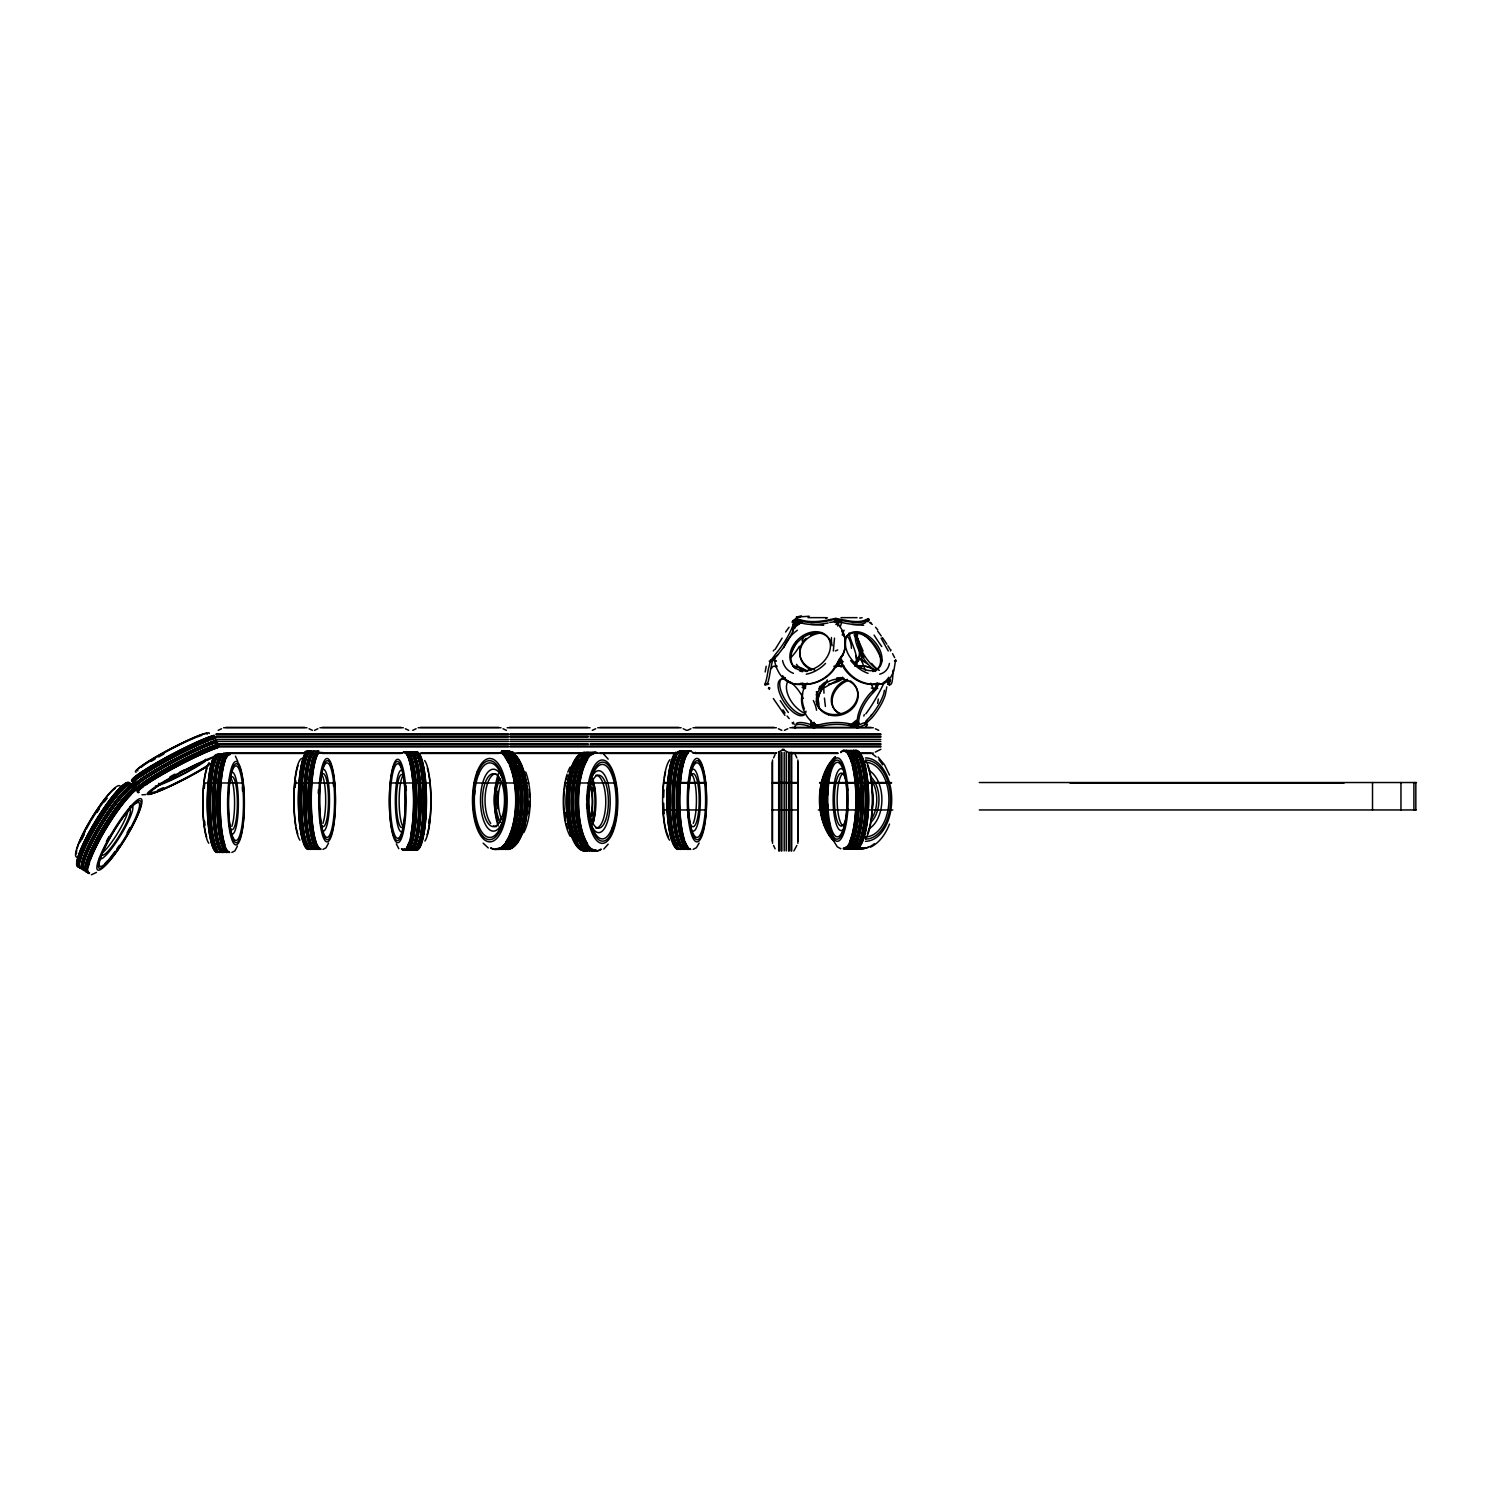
<?xml version="1.0" encoding="UTF-8"?>
<svg xmlns="http://www.w3.org/2000/svg" width="1491" height="1491" viewBox="0 0 1491 1491"><rect width="100%" height="100%" fill="white"/><g stroke="black" fill="none" stroke-linecap="round" stroke-linejoin="round"><path stroke-width="1.5" d="M869.048 619.417L867.147 621.02L867.147 619.809L867.911 621.822A38.058 8.629 27.2 0 0 868.936 619.827L866.625 620.517A38.058 13.456 22.2 0 1 847.223 621.467L834.475 619.361L827.561 620.964A38.058 16.96 -14.7 0 1 801.468 621.151L796.418 619.417L792.597 621.337A38.058 2.982 -29.7 0 0 794.144 622.232M865.805 622.511A38.002 13.438 22.2 0 1 837.495 621.262L836.153 618.541M587.696 753.085L580.372 753.253M873.074 691.6L873.279 688.544L870.837 683.213M837.42 621.188L837.644 619.716M857.865 642.938A38.039 27.323 35.5 0 1 858.555 658.575L855.07 666.365C859.878 655.089 850.653 643.963 849.125 632.93M877.659 703.398L878.329 699.018M770.307 661.277L768.126 670.279A38.058 3.336 -85.2 0 1 764.734 684.089L767.008 684.276A38.039 3.336 -85.2 0 0 770.418 670.465L772.468 660.476L777.668 654.959A38.039 12.319 -53.2 0 0 792.951 630.973L793.995 624.226M765.181 671.975L766.188 666.253M795.449 728.204L795.15 725.856A35.896 8.145 27.2 0 1 807.376 725.688L814.571 728.13M884.424 690.314L883.734 693.781A35.896 15.152 -51.3 0 1 870.502 716.425L865.954 721.066L866.439 723.75M862.152 661.594L861.239 655.089M805.01 688.6L805.662 686.419M833.339 650.989L834.513 638.111M855.219 726.415L858.536 722.576L859.151 717.656A35.896 19.458 -47.6 0 1 871.061 695.011L876.205 689.438L878.982 683.083M838.333 661.072L837.998 661.594M774.444 660.83L776.326 661.016L774.444 660.923L775.395 657.27M863.829 716.053L864.277 714.618M844.689 638.894A38.039 31.218 7.4 0 1 842.937 654.959L833.264 670.465A38.039 36.958 -69.7 0 1 808.047 684.276L799.232 684.462A38.039 25.738 -83.6 0 1 787.938 680.977M833.804 621.505L837.271 622.642L841.912 629.668A38.058 31.218 7.4 0 1 843.105 653.654L832.761 670.279A38.058 36.958 -69.7 0 1 807.544 684.089L797.536 684.276A38.058 25.738 -83.6 0 1 775.954 666.179L774.407 660.532M836.675 624.561L837.308 622.679M887.667 682.841L888.245 681.033M877.342 682.785L875.105 688.6L869.719 693.781A35.896 19.458 -47.6 0 0 857.81 716.425L856.84 722.445A35.859 1.845 -29.9 0 0 854.138 724.533M889.531 824.076C885.803 833.506 879.951 842.49 870.614 847.112M792.951 630.973L794.535 626.052L802.344 621.896M840.234 626.816L841.744 622.287M769.188 661.072L771.033 661.594M783.893 749.283L778.414 752.079M880.827 749.283L875.347 752.079M770.008 661.65L775.935 653.654A38.058 12.319 -53.2 0 0 791.218 629.668L793.324 624.431L798.766 621.132M823.983 693.166L823.759 688.041L842.657 677.231M799.232 684.462L800.63 683.381M892.979 670.223A38.058 4.454 85.2 0 1 890.537 684.276L888.114 684.276L890.518 680.157M304.854 751.688L307.407 750.924M773.531 757.913L775.115 754.539M796.865 845.434L793.883 850.932M828.083 622.958A38.039 16.941 -14.7 0 1 801.99 623.145L796.082 621.225L796.902 619.343M813.303 723.75L814.03 722.24L813.322 723.415M837.644 626.052L838.445 624.431M237.423 846.105L234.907 850.876L231.851 852.461M328.523 843.067L326.026 847.82L322.951 849.404M785.589 632.016L789.074 627.245M695.402 752.303L694.247 753.085L691.079 751.445M890.462 650.971L891.059 649.927M855.536 666.179L859.487 657.27A38.058 27.323 35.5 0 0 860.344 651.697M775.171 649.349L782.104 638.111M835.855 624.505L839.526 621.318M699.149 843.067L696.39 847.708L693.185 849.33M792.69 723.75L793.585 722.24L792.448 723.415M814.347 728.409L814.272 725.8L808.346 723.806A35.896 8.145 27.2 0 0 796.138 723.974M814.272 725.539L815.167 724.048L813.173 725.446M861.183 659.581L865.451 670.465M825.548 683.213L820.684 691.6A35.896 29 16 0 0 818.056 698.72M210.827 758.584L217.611 755.154M807.153 683.083L804.115 687.481L801.99 695.011A35.896 27.192 29.7 0 0 807.861 717.656L813.639 724.235L817.944 725.353M870.576 716.053L871.657 714.618M773.27 650.971L774.09 649.927M864.985 723.191L867.371 720.339M839.172 659.32L842.937 654.959M794.442 628.457L795.374 627.394M603.799 849.069L608.179 844.167M513.482 752.303L505.971 751.24M867.147 619.902L868.601 618.579M867.147 621.02L868.843 619.473M777.668 654.959L770.828 660.774L772.468 660.476L770.772 659.581M840.943 667.036L842.005 666.123L835.948 666.272M857.213 728.093L859.151 727.161A35.896 2.814 -29.7 0 1 865.954 726.471M851.063 724.607L856.337 720.339M683.213 751.967L684.22 751.147L680.194 752.21M96.468 872.384L91.436 874.77M795.374 626.816L801.357 622.287M403.986 752.601L405.943 751.762A49.259 9.897 -90 0 1 416.045 806.407A49.259 9.897 -90 0 1 403.837 848.845M860.121 666.402L859.319 666.962L860.885 668.08M776.01 752.862L776.513 752.638M854.865 724.048L857.064 722.52M865.171 724.235L872.049 717.656A35.896 15.171 -51.3 0 0 885.281 695.011L886.791 686.811M399.197 753.365L404.471 752.247M794.069 753.44L791.721 753.309M219.345 754.036L219.512 754.204A41.375 3.933 -27.7 0 0 216.158 754.595M876.466 683.381L873.819 684.462A38.039 34.442 78.8 0 1 842.825 666.365L839.955 660.755M855.312 661.818L858.891 660.532L858.555 658.575M858.089 725.278L855.499 725.856L851.249 724.179A35.896 17.724 -5.2 0 0 824.281 723.62L814.272 725.8L813.061 727.31L824.448 725.502A35.896 17.724 -5.2 0 1 851.417 726.061L856.151 727.366L858.406 727.086L858.089 725.278A35.896 2.814 -29.7 0 1 864.873 724.589M412.765 730.329L416.101 728.745M218.208 730.329L221.581 728.745M314.526 730.329L317.9 728.745M592.318 730.329L595.692 728.745M687.519 730.329L690.892 728.745M784.452 730.329L787.826 728.745M810.694 725.278L814.254 723.62M835.407 650.971L837.7 649.927M841.315 661.016L839.88 660.532L843.794 666.179A38.058 34.442 78.8 0 0 874.788 684.276L881.777 684.089A38.058 19.495 84.5 0 0 893.966 670.279L895.662 659.581M859.673 618.075L862.133 617.74M836.805 622.884L840.589 621.412M794.349 724.253L792.206 722.576M803.369 688.246L802.121 687.332M672.534 840.048A48.644 11.276 -90 0 1 667.912 791.236A48.644 11.276 -90 0 1 676.318 752.918L672.441 753.402L673.652 753.085M218.245 755.415L221.171 753.961L220.798 755.341M805.569 688.152L804.562 688.469L801.319 683.213M837.29 623.331L841.092 622.176M216.307 754.949L219.326 754.055M829.779 622.455L837.42 621.281M797.089 623.331L802.251 622.027M214.76 755.378L214.853 755.341A49.259 9.897 90 0 0 207.324 808.607A49.259 9.897 90 0 0 216.959 852.461M856.785 665.955L865.712 666.309A35.896 26.987 -82.8 0 1 870.837 667.726M681.163 751.073L677.548 751.725M795.188 622.679L796.119 624.561L794.013 624.822L794.535 626.052L793.324 624.431M848.584 725.278L855.871 723.62M844.018 666.142L833.842 666.309M768.405 688.469L769.934 688.078M894.432 660.923L896.371 661.072M796.306 617.106L809.259 616.23M487.128 753.365L501.032 752.992L420.816 753.085M498.684 753.44L420.518 753.44M799.306 616.603L801.655 616.23L796.995 616.789L800.499 616.696M856.915 722.483L859.133 723.415M825.697 618.094L827.542 617.852M856.766 661.053L857.754 660.923M320.826 849.404A49.259 9.897 90 0 1 311.19 805.569A49.259 9.897 90 0 1 318.683 752.321L325.933 752.88M852.013 624.431L863.624 625.288M810.824 624.431L823.666 625.288M142.018 794.796L145.671 794.591M807.973 617.647L826.219 617.647M841.036 617.647L857.083 617.647M834.848 622.381L838.725 622.381M225.849 727.384L304.76 727.384M322.168 727.384L401.079 727.384M420.35 727.384L498.795 727.384M509.344 727.384L587.789 727.384M599.96 727.384L678.927 727.384M695.179 727.384L774.146 727.384M792.112 727.384L871.079 727.384M223.631 727.738L306.96 727.738M319.95 727.738L403.297 727.738M418.151 727.738L500.995 727.738M507.145 727.738L589.989 727.738M597.742 727.738L681.145 727.738M692.961 727.738L776.345 727.738M789.895 727.738L873.297 727.738M216.083 733.907L508.506 733.907M509.959 733.907L880.846 733.907M216.083 734.616L508.506 734.616M509.959 734.616L880.846 734.616M216.083 736.368L508.506 736.368M509.959 736.368L588.106 736.368M590.194 736.368L880.846 736.368M216.083 737.076L508.506 737.076M509.959 737.076L588.106 737.076M590.194 737.076L880.846 737.076M216.083 739.406L508.506 739.406M509.959 739.406L880.846 739.406M216.083 741.418L508.506 741.418M509.959 741.418L880.846 741.418M216.083 743.729L508.506 743.729M509.959 743.729L588.106 743.729M590.194 743.729L880.846 743.729M216.083 744.456L508.506 744.456M509.959 744.456L588.106 744.456M590.194 744.456L880.846 744.456M216.083 746.19L508.506 746.19M509.959 746.19L880.846 746.19M216.083 746.916L508.506 746.916M509.959 746.916L880.846 746.916M223.631 753.085L302.543 753.085M319.95 753.085L402.29 753.085M514.358 753.085L587.342 753.085M597.742 753.085L679.803 753.085M692.961 753.085L776.345 753.085M789.261 752.601L838.072 753.085M861.071 753.085L873.297 753.085M225.849 753.44L303.81 753.44M322.168 753.44L401.079 753.44M516.874 753.44L580.26 753.44M599.96 753.44L673.764 753.44M695.179 753.44L774.146 753.44M792.112 753.44L837.718 753.44M861.612 753.44L871.079 753.44M663.625 782.533L705.653 782.533M772.189 782.533L798.225 782.533M819.659 782.533L871.62 782.533M872.216 782.533L891.45 782.533M979.289 782.533L1416.45 782.533M203.838 782.98L243.294 782.98M294.678 782.98L334.655 782.98M390.232 782.98L430.079 782.98M473.989 782.98L500.92 782.98M501.759 782.98L528.746 782.98M565.014 782.98L616.063 782.98M663.588 782.98L705.69 782.98M772.189 782.98L798.225 782.98M819.547 782.98L845.658 782.98M845.956 782.98L871.676 782.98M872.347 782.98L891.581 782.98M1069.979 782.98L1344.137 782.98M662.899 809.948L706.305 809.948M772.189 809.948L798.225 809.948M818.335 809.948L892.792 809.948M979.289 809.948L1416.17 809.948M585.59 753.16L586.541 753.216M871.284 688.059L872.813 688.246M802.512 683.568L808.047 684.276M790.044 753.085L790.994 753.216M873.819 684.462L879.82 684.276A38.039 19.495 84.5 0 0 888.766 677.268M857.847 666.123L864.295 666.142A35.896 26.968 -82.8 0 1 875.627 671.453M319.204 752.657L317.508 751.65M876.708 688.152L877.752 688.469M679.057 752.415L676.299 752.918M767.008 684.276L765.778 683.381L767.548 684.462L764.846 684.984L765.554 684.276A38.058 18.526 -84.6 0 0 768.816 683.866M871.378 623.201L870.259 622.381M774.91 666.402L776.476 666.962M888.114 684.276L890.071 684.984L888.897 684.425M841.371 659.488L841.427 661.053L843.254 661.818M415.616 751.781L415.598 751.762A49.259 9.897 -90 0 1 425.68 806.407A49.259 9.897 -90 0 1 413.473 848.845M875.347 728.745L878.721 730.329M778.414 728.745L781.787 730.329M787.826 752.079L782.346 749.283M683.195 728.745L686.568 730.329M405.347 728.745L408.72 730.329M309.028 728.745L312.402 730.329M503.045 728.745L506.4 730.329M840.887 848.77L837.346 846.888L834.289 842.005M860.456 649.927L862.376 650.971M867.147 663.793L857.921 657.289M777.184 666.142L773.326 666.309A35.896 8.014 85.1 0 0 771.443 668.49M869.738 622.679L872.291 624.431M488.247 847.932L483.159 843.179M857.828 657.717L863.811 661.594M878.087 757.018L884.592 764.902L889.531 775.134M794.628 619.678L796.082 621.225M795.672 618.541L796.865 619.809M603.799 754.26L608.179 759.161M865.544 722.222L866.569 723.415M398.805 848.677L396.308 843.906M805.326 688.32L802.792 683.046M303.512 753.085L310.613 750.924L309.271 751.576A48.644 9.785 -90 0 0 305.04 755.657M787.08 716.053L789.205 718.587M875.571 627.245L877.752 629.892M858.406 727.086L857.344 725.632L855.983 726.397M819.547 686.419L820.758 689.438M860.27 651.474L864.24 656.972M816.267 691.899L818.764 695.346M773.344 698.552L784.956 715.419M796.418 619.417L797.573 621.039M881.088 638.111L888.263 650.989M782.961 709.791L785.067 713.015M854.678 722.166L855.666 723.694M892.569 653.654L894.637 657.606M863.065 650.989L857.455 638.111M795.281 754.539L796.865 757.913M773.531 845.434L775.115 848.789M235.429 756.198L237.777 761.342M795.262 728.409L794.871 727.384M858.425 722.24L858.872 723.75M768.871 687.481L769.431 689.438M841.427 661.053L842.825 666.365M834.475 619.361L834.848 620.964L835.817 618.485M856.039 655.555L856.673 659.488M824.43 698.068L825.399 706.454M810.787 720.339L811.141 724.607M1415.835 782.533L1415.835 809.948M1413.897 782.533L1413.897 809.948M1400.962 782.533L1400.962 809.948M1372.521 782.533L1372.521 809.948M798.225 762.181L798.225 841.148M797.871 759.963L797.871 843.366M791.721 752.415L791.721 850.932M790.994 752.415L790.994 850.932M789.261 752.415L789.261 850.932M788.534 752.415L788.534 850.932M786.223 752.415L786.223 850.932M784.191 752.415L784.191 850.932M781.88 752.415L781.88 850.932M781.154 752.415L781.154 850.932M779.42 752.415L779.42 850.932M778.693 752.415L778.693 850.932M772.524 759.963L772.524 843.366M772.189 762.181L772.189 841.148M859.04 847.913A49.259 31.069 90 0 1 846.907 847.913M831.009 834.438A49.259 31.069 90 0 1 833.432 761.323M831.288 834.009A48.644 30.677 90 0 1 827.244 826.089M826.405 823.927A48.644 30.677 90 0 1 831.288 765.2M868.097 847.186A49.259 31.069 90 0 1 853.989 847.913M862.413 847.913A49.259 31.069 90 0 1 850.28 847.913M829.443 824.225A49.259 31.069 90 0 1 829.443 774.966M829.779 823.927A48.644 30.677 90 0 1 829.779 775.283M828.213 823.927A48.644 30.677 90 0 1 828.213 775.283M860.847 847.913A49.259 31.069 90 0 1 848.714 847.913M832.817 834.438A49.259 31.069 90 0 1 832.817 764.771M830.729 834.009A48.644 30.677 90 0 1 826.685 826.089M825.846 823.927A48.644 30.677 90 0 1 833.115 761.808M858.481 847.913A49.259 31.069 90 0 1 846.348 847.913M834.159 839.452A49.259 31.069 90 0 1 834.159 759.739M857.139 847.913A49.259 31.069 90 0 1 845.006 847.913M834.159 840.924A49.259 31.069 90 0 1 835.538 756.943M833.04 838.967A48.644 30.677 90 0 1 829.369 765.2M832.481 838.967A48.644 30.677 90 0 1 823.945 775.283M824.765 773.121A48.644 30.677 90 0 1 828.81 765.2M856.58 847.913A49.259 31.069 90 0 1 844.446 847.913M833.599 840.924A49.259 31.069 90 0 1 834.979 756.943M864.78 847.913A49.259 31.069 90 0 1 852.628 847.913M864.221 847.913A49.259 31.069 90 0 1 852.069 847.913M828.139 812.353A49.259 31.069 90 0 1 827.188 803.891M827.188 795.318A49.259 31.069 90 0 1 828.139 786.857M874.36 843.776A49.259 31.069 90 0 1 854.548 847.913M872.496 754.092A49.259 31.069 90 0 1 876.149 756.943M878.87 759.739A49.259 31.069 90 0 1 882.579 764.771M865.395 762.33A37.275 23.502 90 0 1 888.916 799.605A37.275 23.502 90 0 1 865.395 836.88M869.048 770.512A30.957 19.513 90 0 1 881.889 799.605A30.957 19.513 90 0 1 869.048 828.698M828.195 810.153A48.644 30.677 90 0 1 827.58 803.835M827.58 795.374A48.644 30.677 90 0 1 828.195 789.056M865.675 760.112A39.493 24.9 90 0 1 890.574 799.605A39.493 24.9 90 0 1 865.675 839.079M865.395 757.913A41.692 26.298 -90 0 1 891.693 799.605A41.692 26.298 -90 0 1 865.395 841.297M872.011 788.888A41.375 26.093 90 0 1 872.011 810.321M871.881 780.874A26.503 16.718 90 0 1 871.881 818.335M870.632 776.662A26.503 16.718 90 0 1 870.632 822.547M79.228 866.7A48.644 8.387 -58.6 0 1 77.681 865.041M77.905 860.661A48.644 8.387 -58.6 0 1 79.247 855.741M79.899 853.84A48.644 8.387 -58.6 0 1 125.337 784.415M128.58 783.222A48.644 8.387 -58.6 0 1 130.127 784.881M77.29 860.288A48.644 8.387 -58.6 0 1 78.632 855.368M79.303 853.467A48.644 8.387 -58.6 0 1 123.324 785.067M124.722 784.042A48.644 8.387 -58.6 0 1 127.965 782.85M78.315 866.849A49.259 8.499 -58.6 0 1 97.25 818.186A49.259 8.499 -58.6 0 1 129.847 784.005M78.93 867.222A49.259 8.499 -58.6 0 1 97.866 818.559A49.259 8.499 -58.6 0 1 130.463 784.378M81.968 839.247A41.375 7.138 -58.6 0 1 84.409 834.159M104.389 801.804A41.375 7.138 -58.6 0 1 107.203 798.17M82.937 869.663A49.259 8.499 -58.6 0 1 101.873 821.019A49.259 8.499 -58.6 0 1 134.47 786.819M80.98 868.489A49.259 8.499 -58.6 0 1 99.934 819.826A49.259 8.499 -58.6 0 1 132.531 785.645A48.644 8.387 -58.6 0 0 98.648 826.536A48.644 8.387 -58.6 0 0 83.235 869.141M80.384 868.116A49.259 8.499 -58.6 0 1 99.319 819.454A49.259 8.499 -58.6 0 1 131.916 785.272M79.358 861.556A48.644 8.387 -58.6 0 1 122.094 789.261M126.791 785.31A48.644 8.387 -58.6 0 1 131.599 785.776M81.297 867.948A48.644 8.387 -58.6 0 1 79.75 866.308M79.974 861.928A48.644 8.387 -58.6 0 1 122.709 789.634M124.405 788.031A48.644 8.387 -58.6 0 1 130.649 784.49M76.973 857.195A41.692 7.194 -58.6 0 1 93.001 816.006A41.692 7.194 -58.6 0 1 120.603 787.062M76.526 853.784A39.493 6.821 -58.6 0 1 76.712 850.224M77.103 848.584A39.493 6.821 -58.6 0 1 93.896 814.664A39.493 6.821 -58.6 0 1 115.217 788.348M80.309 842.005A37.275 6.43 -58.6 0 1 82.508 836.824M83.384 834.96A37.275 6.43 -58.6 0 1 85.322 831.046M86.366 829.052A37.275 6.43 -58.6 0 1 90.038 822.417M91.007 820.74A37.275 6.43 -58.6 0 1 106.457 798.337M86.59 871.9A49.259 8.499 -58.6 0 1 102.189 828.754A49.259 8.499 -58.6 0 1 136.557 787.378A48.644 4.622 -27.7 0 1 164.383 767.045A48.644 4.622 -27.7 0 1 217.146 742.201M86.888 871.378A48.644 8.387 -58.6 0 1 98.164 836.022A48.644 8.387 -58.6 0 1 131.581 790.118M132.997 789.112A48.644 8.387 -58.6 0 1 136.24 787.9M84.95 870.185A48.644 8.387 -58.6 0 1 100.363 827.58A48.644 8.387 -58.6 0 1 134.302 786.726M84.633 870.707A49.259 8.499 -58.6 0 1 100.232 827.561A49.259 8.499 -58.6 0 1 134.6 786.204M87.503 871.75A48.644 8.387 -58.6 0 1 85.938 870.092M86.18 865.712A48.644 8.387 -58.6 0 1 105.097 825.492A48.644 8.387 -58.6 0 1 132.196 790.491M133.612 789.466A48.644 8.387 -58.6 0 1 136.855 788.273M87.186 872.272A49.259 8.499 -58.6 0 1 102.786 829.126A49.259 8.499 -58.6 0 1 137.153 787.751M88.659 873.167A49.259 8.499 -58.6 0 1 104.258 830.021A49.259 8.499 -58.6 0 1 138.626 788.646M88.957 872.645A48.644 8.387 -58.6 0 1 87.41 870.986M87.634 866.606A48.644 8.387 -58.6 0 1 88.975 861.686M89.646 859.785A48.644 8.387 -58.6 0 1 130.369 794.33M135.066 790.36A48.644 8.387 -58.6 0 1 138.309 789.168M89.572 873.018A48.644 8.387 -58.6 0 1 88.006 871.359M88.249 866.979A48.644 8.387 -58.6 0 1 89.59 862.059M90.243 860.158A48.644 8.387 -58.6 0 1 130.984 794.703M89.255 873.54A49.259 8.499 -58.6 0 1 101.686 835.911A49.259 8.499 -58.6 0 1 135.942 790.23M130.015 827.524A39.493 6.821 -58.6 0 1 127.052 832.835M114.993 851.436A39.493 6.821 -58.6 0 1 112.272 855.07M107.184 861.183A39.493 6.821 -58.6 0 1 104.91 863.569M119.261 845.397A41.375 7.138 -58.6 0 1 116.913 848.864M111.732 855.927A41.375 7.138 -58.6 0 1 106.401 862.338M129.792 806.65A30.957 5.349 -58.6 0 1 122.038 833.003A30.957 5.349 -58.6 0 1 99.468 857.94M127.723 810.303A26.503 4.566 -58.6 0 1 121.088 832.854A26.503 4.566 -58.6 0 1 101.761 854.213M127.816 811.477A26.503 4.566 -58.6 0 1 116.894 834.364A26.503 4.566 -58.6 0 1 101.984 853.001M106.401 841.409A37.592 6.486 -58.6 0 1 109.141 836.414M96.952 812.539A39.493 6.821 -58.6 0 1 99.189 809.184M678.051 849.404A49.259 11.425 90 0 1 666.943 805.569A49.259 11.425 90 0 1 675.572 752.321M683.4 849.404A49.259 11.425 90 0 1 672.236 799.12A49.259 11.425 90 0 1 683.884 750.924M681.145 849.404A49.259 11.425 -90 0 1 669.981 799.12A49.259 11.425 -90 0 1 681.629 750.924M678.759 849.404A49.259 11.425 -90 0 1 667.651 805.569A49.259 11.425 -90 0 1 676.28 752.321M680.436 849.404A49.259 11.425 -90 0 1 669.273 799.12A49.259 11.425 -90 0 1 680.921 750.924M677.548 846.869A48.644 11.276 90 0 1 669.478 805.494A48.644 11.276 90 0 1 675.255 757.521M677.305 845.527A48.644 11.276 -90 0 1 670.149 803.388A48.644 11.276 -90 0 1 675.963 757.521M678.051 848.808A48.644 11.276 -90 0 1 672.46 841.763M671.845 840.048A48.644 11.276 -90 0 1 672.236 759.143M672.87 757.521A48.644 11.276 -90 0 1 675.609 752.918M669.589 840.197A41.692 9.654 90 0 1 662.638 799.288A41.692 9.654 90 0 1 669.999 759.665M668.658 836.973A39.493 9.151 -90 0 1 662.843 803.463M662.843 797.275A39.493 9.151 -90 0 1 664.129 779.7M664.464 777.557A39.493 9.151 -90 0 1 665.62 771.667M664.24 813.695A37.275 8.629 90 0 1 663.681 803.276M663.681 797.443A37.275 8.629 90 0 1 663.998 789.764M675.852 846.869A48.644 11.276 -90 0 1 673.149 841.763M687.631 849.404A49.259 11.425 -90 0 1 676.448 799.12A49.259 11.425 -90 0 1 688.115 750.924M684.723 846.869A48.644 11.276 -90 0 1 682.878 843.813M682.021 841.763A48.644 11.276 -90 0 1 676.728 792.802A48.644 11.276 -90 0 1 685.17 752.918M683.4 848.808A48.644 11.276 -90 0 1 672.366 799.139A48.644 11.276 -90 0 1 683.884 751.52M685.375 848.808A48.644 11.276 -90 0 1 674.398 805.494A48.644 11.276 -90 0 1 682.934 752.918M685.375 849.404A49.259 11.425 -90 0 1 674.193 799.12A49.259 11.425 -90 0 1 685.86 750.924M685.413 846.869A48.644 11.276 -90 0 1 683.586 843.813M682.729 841.763A48.644 11.276 -90 0 1 677.417 792.802A48.644 11.276 -90 0 1 685.879 752.918M688.32 849.404A49.259 11.425 -90 0 1 677.156 799.12A49.259 11.425 -90 0 1 688.805 750.924M690.016 849.404A49.259 11.425 -90 0 1 678.852 799.12A49.259 11.425 -90 0 1 690.501 750.924M690.016 848.808A48.644 11.276 -90 0 1 684.425 841.763M683.81 840.048A48.644 11.276 -90 0 1 684.201 759.143M684.835 757.521A48.644 11.276 -90 0 1 687.575 752.918M687.817 846.869A48.644 11.276 -90 0 1 685.115 841.763M684.499 840.048A48.644 11.276 -90 0 1 684.909 759.143M685.525 757.521A48.644 11.276 -90 0 1 688.283 752.918M690.724 849.404A49.259 11.425 90 0 1 679.542 799.12A49.259 11.425 90 0 1 691.209 750.924M691.451 770.101A30.957 7.175 -90 0 1 700.341 800.816A30.957 7.175 -90 0 1 691.172 829.891M690.091 776.941A26.503 6.132 -90 0 1 699.186 800.723A26.503 6.132 -90 0 1 689.867 822.827M688.618 818.503A26.503 6.132 -90 0 1 687.947 814.887M688.096 784.508A26.503 6.132 -90 0 1 688.805 781.042M691.992 774.724A26.503 6.132 -90 0 1 696.39 797.256A26.503 6.132 -90 0 1 693.24 823.386M698.273 760.429A41.375 9.598 -90 0 1 700.565 764.771M689.569 773.028A37.592 8.704 90 0 1 691.414 767.231M132.494 781.172A49.259 4.678 -27.7 0 1 160.711 760.447A49.259 4.678 -27.7 0 1 214.145 735.305M151.243 761.342A39.493 3.746 -27.7 0 1 155.045 759.068M158.68 756.943A39.493 3.746 -27.7 0 1 163.88 754.017M135.029 786.018A49.259 4.678 -27.7 0 1 163.264 765.293A49.259 4.678 -27.7 0 1 216.698 740.151M133.966 783.986A49.259 4.678 -27.7 0 1 162.184 763.262A49.259 4.678 -27.7 0 1 215.636 738.101M132.829 781.806A49.259 4.678 -27.7 0 1 161.047 761.1A49.259 4.678 -27.7 0 1 214.48 735.939M133.631 783.353A49.259 4.678 -27.7 0 1 161.848 762.628A49.259 4.678 -27.7 0 1 215.3 737.467M133.295 782.141A48.644 4.622 -27.7 0 1 138.328 777.37M140.229 775.972A48.644 4.622 -27.7 0 1 208.442 739.927M210.827 739.033A48.644 4.622 -27.7 0 1 214.816 737.747M133.631 782.775A48.644 4.622 -27.7 0 1 135.7 780.371M140.564 776.625A48.644 4.622 -27.7 0 1 208.777 740.561M211.163 739.685A48.644 4.622 -27.7 0 1 215.151 738.38M133.016 780.893A48.644 4.622 -27.7 0 1 160.898 760.429A48.644 4.622 -27.7 0 1 213.679 735.585M136.203 772.17A41.692 3.97 -27.7 0 1 169.527 749.488A41.692 3.97 -27.7 0 1 209.262 733.553M137.955 770.828A39.493 3.746 -27.7 0 1 169.508 749.339A39.493 3.746 -27.7 0 1 207.156 734.243M140.955 767.53A37.275 3.541 -27.7 0 1 195.47 737.616M196.942 737.039A37.275 3.541 -27.7 0 1 201.825 735.361M133.351 781.526A48.644 4.622 -27.7 0 1 161.233 761.062A48.644 4.622 -27.7 0 1 214.014 736.219M137.042 789.839A49.259 4.678 -27.7 0 1 163.488 770.139A49.259 4.678 -27.7 0 1 216.847 744.531M137.582 789.559A48.644 4.622 -27.7 0 1 136.706 788.646M138.775 786.242A48.644 4.622 -27.7 0 1 174.596 764.082A48.644 4.622 -27.7 0 1 216.381 744.81M210.101 763.783A37.275 3.541 -27.7 0 1 162.239 789.168A37.275 3.541 -27.7 0 1 160.637 784.173A37.275 3.541 -27.7 0 1 208.684 759.385M135.569 785.738A48.644 4.622 -27.7 0 1 163.432 765.274A48.644 4.622 -27.7 0 1 216.214 740.431M135.979 787.807A49.259 4.678 -27.7 0 1 164.196 767.082A49.259 4.678 -27.7 0 1 217.63 741.922M137.917 790.193A48.644 4.622 -27.7 0 1 137.042 789.279M139.11 786.875A48.644 4.622 -27.7 0 1 176.795 763.727A48.644 4.622 -27.7 0 1 218.562 744.885M137.377 790.491A49.259 4.678 -27.7 0 1 165.594 769.766A49.259 4.678 -27.7 0 1 219.047 744.605M138.178 792.019A49.259 4.678 -27.7 0 1 164.625 772.301A49.259 4.678 -27.7 0 1 217.984 746.711M138.719 791.721A48.644 4.622 -27.7 0 1 142.875 786.037M144.776 784.657A48.644 4.622 -27.7 0 1 219.363 746.413M139.054 792.373A48.644 4.622 -27.7 0 1 143.211 786.67M145.112 785.291A48.644 4.622 -27.7 0 1 217.854 747.625M138.514 792.653A49.259 4.678 -27.7 0 1 164.961 772.934A49.259 4.678 -27.7 0 1 218.32 747.345M208.777 765.33A41.692 3.97 -27.7 0 1 154.542 792.839A41.692 3.97 -27.7 0 1 164.569 781.154A41.692 3.97 -27.7 0 1 217.052 755.676M207.64 766.132A39.493 3.746 -27.7 0 1 158.214 791.479A39.493 3.746 -27.7 0 1 160.879 784.098A39.493 3.746 -27.7 0 1 210.306 758.77M163.414 787.695A41.375 3.933 -27.7 0 1 157.804 790.081M205.273 761.267A30.957 2.945 -27.7 0 1 177.243 777.258A30.957 2.945 -27.7 0 1 155.437 785.999M205.683 759.254A26.503 2.516 -27.7 0 1 180.97 774.761A26.503 2.516 -27.7 0 1 158.792 783.297M183.747 770.12A26.503 2.516 -27.7 0 1 179.647 772.263M169.937 776.923A37.592 3.578 -27.7 0 1 174.894 774.127M308.786 848.808A48.644 9.785 -90 0 1 304.667 843.813M303.922 841.763A48.644 9.785 -90 0 1 304.276 757.521M308.078 848.808A48.644 9.785 -90 0 1 303.959 843.813M303.213 841.763A48.644 9.785 -90 0 1 303.568 757.521M304.332 755.657A48.644 9.785 -90 0 1 308.488 751.52M308.078 849.404A49.259 9.897 90 0 1 298.386 799.12A49.259 9.897 90 0 1 308.488 750.924M308.786 849.404A49.259 9.897 -90 0 1 299.095 799.12A49.259 9.897 -90 0 1 309.196 750.924M313.464 849.404A49.259 9.897 90 0 1 303.773 799.12A49.259 9.897 90 0 1 313.874 750.924M311.19 849.404A49.259 9.897 -90 0 1 301.499 799.12A49.259 9.897 -90 0 1 311.6 750.924M310.482 849.404A49.259 9.897 -90 0 1 300.791 799.12A49.259 9.897 -90 0 1 310.892 750.924M307.966 846.869A48.644 9.785 90 0 1 305.618 841.763M305.096 840.048A48.644 9.785 90 0 1 304.089 836.041M303.624 833.823A48.644 9.785 90 0 1 305.431 759.143M305.972 757.521A48.644 9.785 90 0 1 310.892 751.52M308.674 846.869A48.644 9.785 -90 0 1 306.326 841.763M305.804 840.048A48.644 9.785 -90 0 1 304.798 836.041M304.332 833.823A48.644 9.785 -90 0 1 306.14 759.143M306.68 757.521A48.644 9.785 -90 0 1 309.066 752.918M299.896 840.197A41.692 8.387 90 0 1 293.951 793.846A41.692 8.387 90 0 1 302.412 758.472M297.79 833.935A39.493 7.94 -90 0 1 296.169 827.486M295.833 825.567A39.493 7.94 -90 0 1 298.088 765.554M317.713 849.404A49.259 9.897 -90 0 1 308.022 799.12A49.259 9.897 -90 0 1 318.123 750.924M314.377 845.527A48.644 9.785 -90 0 1 311.153 765.051M311.619 762.926A48.644 9.785 -90 0 1 312.663 759.143M313.203 757.521A48.644 9.785 -90 0 1 315.589 752.918M313.464 848.808A48.644 9.785 -90 0 1 303.884 799.139A48.644 9.785 -90 0 1 313.874 751.52M315.44 848.808A48.644 9.785 -90 0 1 312.924 846.869M312.122 845.527A48.644 9.785 -90 0 1 305.897 797.014A48.644 9.785 -90 0 1 313.315 752.918M315.44 849.404A49.259 9.897 -90 0 1 305.748 799.12A49.259 9.897 -90 0 1 315.868 750.924M315.906 846.869A48.644 9.785 -90 0 1 311.861 765.051M312.327 762.926A48.644 9.785 -90 0 1 313.371 759.143M313.911 757.521A48.644 9.785 -90 0 1 316.297 752.918M318.422 849.404A49.259 9.897 -90 0 1 308.73 799.12A49.259 9.897 -90 0 1 318.832 750.924M320.118 849.404A49.259 9.897 -90 0 1 310.482 805.569A49.259 9.897 -90 0 1 317.974 752.321M320.118 848.808A48.644 9.785 90 0 1 315.999 843.813M315.253 841.763A48.644 9.785 90 0 1 310.668 792.802A48.644 9.785 90 0 1 317.993 752.918M320.826 848.808A48.644 9.785 -90 0 1 316.707 843.813M315.962 841.763A48.644 9.785 -90 0 1 311.377 792.802A48.644 9.785 -90 0 1 318.701 752.918M321.776 770.101A30.957 6.225 -90 0 1 329.492 800.816A30.957 6.225 -90 0 1 321.516 829.891M320.565 776.941A26.503 5.33 -90 0 1 328.467 800.723A26.503 5.33 -90 0 1 320.379 822.827M321.832 774.724A26.503 5.33 -90 0 1 325.653 797.256A26.503 5.33 -90 0 1 322.913 823.386M333.201 782.141A41.375 8.312 -90 0 1 333.537 786.167M295.199 787.453A37.275 7.492 90 0 1 295.833 780.855M318.273 793.492A37.592 7.567 90 0 1 318.459 789.671M500.324 752.321A49.259 20.501 90 0 1 515.346 811.905A49.259 20.501 90 0 1 490.539 848.006M501.777 751.017A49.259 20.501 90 0 1 520.937 801.263A49.259 20.501 90 0 1 500.864 849.404M503.212 752.321A49.259 20.501 -90 0 1 518.719 805.569A49.259 20.501 -90 0 1 498.758 849.404M500.976 752.321A49.259 20.501 -90 0 1 516.016 811.905A49.259 20.501 -90 0 1 491.21 848.006M502.56 752.321A49.259 20.501 -90 0 1 518.048 805.569A49.259 20.501 -90 0 1 498.106 849.404M502.504 752.918A48.644 20.259 90 0 1 517.88 803.388A48.644 20.259 90 0 1 499.858 848.528M503.157 752.918A48.644 20.259 -90 0 1 518.533 803.388A48.644 20.259 -90 0 1 500.51 848.528M505.188 757.521A48.644 20.259 -90 0 1 508.468 762.926M509.456 765.051A48.644 20.259 -90 0 1 505.934 841.763M499.373 847.876A48.644 20.259 -90 0 1 495.869 848.808M504.666 815.074A30.957 12.879 -90 0 1 485.302 824.299A30.957 12.879 -90 0 1 484.892 776.886A30.957 12.879 -90 0 1 504.387 784.117M505.747 791.516A30.957 12.879 -90 0 1 506.25 799.511M506.25 801.524A30.957 12.879 -90 0 1 505.878 807.544M490.763 823.386A26.503 11.033 90 0 1 485.358 793.846A26.503 11.033 90 0 1 495.832 773.68M496.298 826.648A26.503 11.033 90 0 1 493.446 825.902M505.84 757.521A48.644 20.259 -90 0 1 509.121 762.926M510.108 765.051A48.644 20.259 -90 0 1 506.586 841.763M505.43 843.328A48.644 20.259 -90 0 1 501.74 846.869M503.958 750.924A49.259 20.501 -90 0 1 524.888 799.12A49.259 20.501 -90 0 1 504.815 849.404M503.958 751.52A48.644 20.259 -90 0 1 512.55 755.657M514.134 757.521A48.644 20.259 -90 0 1 517.414 762.926M518.402 765.051A48.644 20.259 -90 0 1 514.88 841.763M508.319 847.876A48.644 20.259 -90 0 1 504.815 848.808M505.263 752.918A48.644 20.259 -90 0 1 520.564 805.494A48.644 20.259 -90 0 1 500.864 848.808M507.108 752.918A48.644 20.259 -90 0 1 522.297 792.802A48.644 20.259 -90 0 1 512.774 841.763M511.618 843.328A48.644 20.259 -90 0 1 502.709 848.808M501.852 750.924A49.259 20.501 -90 0 1 522.782 799.12A49.259 20.501 -90 0 1 502.709 849.404M514.786 757.521A48.644 20.259 -90 0 1 518.067 762.926M519.054 765.051A48.644 20.259 -90 0 1 515.532 841.763M514.376 843.328A48.644 20.259 -90 0 1 510.686 846.869M504.61 751.52A48.644 20.259 -90 0 1 509.866 752.918M504.61 750.924A49.259 20.501 -90 0 1 525.54 799.12A49.259 20.501 -90 0 1 505.468 849.404M506.195 750.924A49.259 20.501 -90 0 1 527.124 799.12A49.259 20.501 -90 0 1 507.052 849.404M506.195 751.52A48.644 20.259 90 0 1 526.826 797.014A48.644 20.259 90 0 1 508.804 848.528M506.847 751.52A48.644 20.259 -90 0 1 527.479 797.014A48.644 20.259 -90 0 1 509.456 848.528M506.847 750.924A49.259 20.501 90 0 1 527.777 799.12A49.259 20.501 90 0 1 507.704 849.404M525.689 772.003A41.692 17.352 90 0 1 523.732 832.705M528.988 789.149A39.493 16.438 -90 0 1 529.585 797.275M529.622 801.394A39.493 16.438 -90 0 1 528.671 813.527M498.534 823.517A32.355 13.475 90 0 1 498.124 777.762M497.826 820.628A39.493 16.438 -90 0 1 496.354 813.154M495.571 805.121A39.493 16.438 -90 0 1 495.59 794.815M496.41 786.801A39.493 16.438 -90 0 1 497.081 782.98M497.472 781.154A39.493 16.438 -90 0 1 498.628 776.792M528.839 801.45A41.375 17.221 -90 0 1 528.671 805.774M498.162 826.051A41.375 17.221 -90 0 1 498.423 773.531M500.51 822.193A26.503 11.033 -90 0 1 500.119 778.787M501.591 819.286A26.503 11.033 -90 0 1 501.256 781.824M474.548 794.815A39.493 16.438 -90 0 1 474.865 790.752M497.77 808.7A37.275 15.506 90 0 1 497.808 791.274M404.285 752.377A48.644 9.785 -90 0 1 413.454 781.452A48.644 9.785 -90 0 1 411.553 834.68M409.559 842.62A48.644 9.785 -90 0 1 407.229 847.727M403.576 752.377A48.644 9.785 -90 0 1 412.746 781.452A48.644 9.785 -90 0 1 410.845 834.68M408.851 842.62A48.644 9.785 -90 0 1 406.521 847.727M403.576 751.762A49.259 9.897 90 0 1 413.641 806.407A49.259 9.897 90 0 1 401.433 848.845M404.285 751.762A49.259 9.897 -90 0 1 414.349 806.407A49.259 9.897 -90 0 1 402.141 848.845M408.963 751.762A49.259 9.897 90 0 1 419.027 806.407A49.259 9.897 90 0 1 406.819 848.845M406.689 751.762A49.259 9.897 -90 0 1 416.753 806.407A49.259 9.897 -90 0 1 404.546 848.845M408.534 753.775A48.644 9.785 90 0 1 410.901 758.379M411.46 760A48.644 9.785 90 0 1 415.877 807.917A48.644 9.785 90 0 1 408.925 847.727M409.242 753.775A48.644 9.785 -90 0 1 411.609 758.379M412.168 760A48.644 9.785 -90 0 1 416.585 807.917A48.644 9.785 -90 0 1 409.634 847.727M403.297 830.729A30.957 6.225 -90 0 1 395.339 801.673A30.957 6.225 -90 0 1 403.055 770.94M404.452 823.666A26.503 5.33 -90 0 1 396.364 801.562A26.503 5.33 -90 0 1 404.247 777.78M403.204 826.741A26.503 5.33 90 0 1 399.141 801.562A26.503 5.33 90 0 1 402.98 775.562M413.212 751.762A49.259 9.897 -90 0 1 423.276 806.407A49.259 9.897 -90 0 1 411.069 848.845M415.765 753.775A48.644 9.785 -90 0 1 418.132 758.379M418.691 760A48.644 9.785 -90 0 1 419.716 763.783M420.201 765.889A48.644 9.785 -90 0 1 420.481 834.68M420.033 836.898A48.644 9.785 -90 0 1 413.641 849.646M408.963 752.377A48.644 9.785 -90 0 1 418.952 799.977A48.644 9.785 -90 0 1 409.373 849.646M410.957 752.377A48.644 9.785 -90 0 1 420.928 799.977A48.644 9.785 -90 0 1 411.367 849.646M410.957 751.762A49.259 9.897 -90 0 1 421.002 806.407A49.259 9.897 -90 0 1 408.795 848.845M416.474 753.775A48.644 9.785 -90 0 1 418.841 758.379M419.4 760A48.644 9.785 -90 0 1 420.425 763.783M420.909 765.889A48.644 9.785 -90 0 1 421.189 834.68M420.742 836.898A48.644 9.785 -90 0 1 414.349 849.646M413.92 751.762A49.259 9.897 -90 0 1 423.984 806.407A49.259 9.897 -90 0 1 411.777 848.845M415.635 752.377A48.644 9.785 90 0 1 424.786 781.452A48.644 9.785 90 0 1 422.904 834.68M422.438 836.898A48.644 9.785 90 0 1 416.045 849.646M416.343 752.377A48.644 9.785 -90 0 1 425.494 781.452A48.644 9.785 -90 0 1 423.612 834.68M423.146 836.898A48.644 9.785 -90 0 1 422.139 840.887M421.618 842.62A48.644 9.785 -90 0 1 416.753 849.646M416.343 751.762A49.259 9.897 90 0 1 426.389 806.407A49.259 9.897 90 0 1 414.181 848.845M424.581 760.522A41.692 8.387 90 0 1 430.974 800.127A41.692 8.387 90 0 1 424.916 841.054M427.339 768.2A39.493 7.94 -90 0 1 428.42 772.506M428.774 774.351A39.493 7.94 -90 0 1 427.041 834.774M429.147 818.969A37.275 7.492 90 0 1 428.625 823.069M406.037 785.906A37.592 7.567 -90 0 1 406.372 790.51M224.917 851.044A49.259 9.897 90 0 1 212.71 808.607A49.259 9.897 90 0 1 222.774 753.961M220.09 852.461A49.259 9.897 -90 0 1 210.399 802.177A49.259 9.897 -90 0 1 220.5 753.961M217.667 852.461A49.259 9.897 -90 0 1 208.032 808.607A49.259 9.897 -90 0 1 215.524 755.378M219.382 852.461A49.259 9.897 -90 0 1 209.691 802.177A49.259 9.897 -90 0 1 219.792 753.961M216.046 848.565A48.644 9.785 90 0 1 212.822 768.089M213.288 765.964A48.644 9.785 90 0 1 214.331 762.181M214.872 760.578A48.644 9.785 90 0 1 217.257 755.956M216.754 848.565A48.644 9.785 -90 0 1 213.53 768.089M213.996 765.964A48.644 9.785 -90 0 1 215.039 762.181M215.58 760.578A48.644 9.785 -90 0 1 217.966 755.956M216.978 851.846A48.644 9.785 -90 0 1 207.678 814.794A48.644 9.785 -90 0 1 212.468 760.578M213.232 758.695A48.644 9.785 -90 0 1 214.853 755.956M208.796 843.254A41.692 8.387 90 0 1 202.757 802.326A41.692 8.387 90 0 1 209.131 762.702M206.69 836.973A39.493 7.94 -90 0 1 206.969 768.611M205.087 825.269A37.275 7.492 90 0 1 204.565 821.15M204.267 788.217A37.275 7.492 90 0 1 204.733 783.893M215.151 849.926A48.644 9.785 -90 0 1 208.162 808.532A48.644 9.785 -90 0 1 213.176 760.578M213.94 758.695A48.644 9.785 -90 0 1 215.561 755.956M226.613 852.461A49.259 9.897 -90 0 1 216.922 802.177A49.259 9.897 -90 0 1 227.023 753.961M224.079 849.926A48.644 9.785 -90 0 1 222.494 846.851M221.749 844.819A48.644 9.785 -90 0 1 217.146 795.84A48.644 9.785 -90 0 1 224.489 755.956M224.899 850.448A48.644 9.785 -90 0 1 212.84 808.532A48.644 9.785 -90 0 1 222.774 754.576M224.34 851.846A48.644 9.785 -90 0 1 221.824 849.926M221.003 848.565A48.644 9.785 -90 0 1 214.946 793.752A48.644 9.785 -90 0 1 224.75 754.576M224.34 852.461A49.259 9.897 -90 0 1 214.648 802.177A49.259 9.897 -90 0 1 224.75 753.961M222.457 844.819A48.644 9.785 -90 0 1 217.854 795.84A48.644 9.785 -90 0 1 225.197 755.956M227.322 852.461A49.259 9.897 -90 0 1 217.63 802.177A49.259 9.897 -90 0 1 227.732 753.961M229.018 852.461A49.259 9.897 -90 0 1 219.326 802.177A49.259 9.897 -90 0 1 229.428 753.961M229.018 851.846A48.644 9.785 90 0 1 226.502 849.926M224.153 844.819A48.644 9.785 90 0 1 224.507 760.578M225.271 758.695A48.644 9.785 90 0 1 229.428 754.576M224.861 844.819A48.644 9.785 -90 0 1 225.216 760.578M225.98 758.695A48.644 9.785 -90 0 1 230.136 754.576M229.726 852.461A49.259 9.897 90 0 1 220.034 802.177A49.259 9.897 90 0 1 230.136 753.961M230.676 773.139A30.957 6.225 -90 0 1 238.374 803.854A30.957 6.225 -90 0 1 230.415 832.929M229.465 779.979A26.503 5.33 -90 0 1 237.367 803.761A26.503 5.33 -90 0 1 229.279 825.865M230.732 777.762A26.503 5.33 -90 0 1 234.553 800.313A26.503 5.33 -90 0 1 231.813 826.424M242.269 787.173A41.375 8.312 -90 0 1 242.567 791.274M848.342 753.887A48.644 12.599 -90 0 1 852.33 763.038M852.927 765.2A48.644 12.599 -90 0 1 850.336 841.725M847.298 846.59A48.644 12.599 -90 0 1 844.036 848.249M840.775 752.62A48.644 12.599 -90 0 1 844.036 750.961M847.634 753.887A48.644 12.599 -90 0 1 851.641 763.038M852.237 765.2A48.644 12.599 -90 0 1 849.628 841.725M846.59 846.59A48.644 12.599 -90 0 1 843.328 848.249M843.328 750.961A48.644 12.599 -90 0 1 846.59 752.62M843.328 750.346A49.259 12.748 -90 0 1 856.076 799.605A49.259 12.748 -90 0 1 843.328 848.864M840.738 752.023A49.259 12.748 -90 0 1 856.673 793.175A49.259 12.748 -90 0 1 844.036 848.864M865.563 760.41A41.692 10.791 -90 0 1 872.664 799.605A41.692 10.791 -90 0 1 865.563 838.781M867.315 765.405A39.493 10.213 -90 0 1 867.315 833.804M843.216 829.499A30.957 8.014 -90 0 1 833.134 799.605A30.957 8.014 -90 0 1 843.216 769.71M846.105 818.335A26.503 6.859 -90 0 1 836.414 818.335A26.503 6.859 -90 0 1 836.414 780.874A26.503 6.859 -90 0 1 846.105 780.874M846.515 782.57A26.503 6.859 -90 0 1 847.708 790.547M847.708 808.662A26.503 6.859 -90 0 1 847.205 812.856M842.229 825.194A26.503 6.859 -90 0 1 837.215 796.138A26.503 6.859 -90 0 1 843.999 773.102M852.833 750.346A49.259 12.748 -90 0 1 865.581 799.605A49.259 12.748 -90 0 1 852.833 848.864M852.833 750.961A48.644 12.599 -90 0 1 859.133 757.465M859.822 759.143A48.644 12.599 -90 0 1 859.133 841.725M858.164 843.682A48.644 12.599 -90 0 1 856.095 846.59M850.597 750.346A49.259 12.748 -90 0 1 863.345 799.605A49.259 12.748 -90 0 1 850.597 848.864M853.542 750.961A48.644 12.599 -90 0 1 859.822 757.465M860.531 759.143A48.644 12.599 -90 0 1 859.822 841.725M858.853 843.682A48.644 12.599 -90 0 1 856.803 846.59M853.542 750.346A49.259 12.748 -90 0 1 866.29 799.605A49.259 12.748 -90 0 1 853.542 848.864M845.714 750.346A49.259 12.748 -90 0 1 858.462 799.605A49.259 12.748 -90 0 1 845.714 848.864M855.909 750.346A49.259 12.748 90 0 1 868.657 799.605A49.259 12.748 90 0 1 855.909 848.864M848.64 750.961A48.644 12.599 -90 0 1 861.239 799.605A49.259 12.748 -90 0 1 848.64 848.864M848.64 848.249A48.644 12.599 -90 0 0 861.239 799.605A49.259 12.748 -90 0 0 848.64 750.346M850.597 750.961A48.644 12.599 -90 0 1 863.196 799.605A48.644 12.599 -90 0 1 850.597 848.249M846.403 750.346A49.259 12.748 -90 0 1 859.151 799.605A49.259 12.748 -90 0 1 846.403 848.864M849.665 752.62A48.644 12.599 -90 0 1 858.835 791.684A48.644 12.599 -90 0 1 853.392 840.067M852.703 841.725A48.644 12.599 -90 0 1 849.665 846.59M848.975 752.62A48.644 12.599 -90 0 1 858.126 791.684A48.644 12.599 -90 0 1 852.703 840.067M852.013 841.725A48.644 12.599 -90 0 1 848.975 846.59M855.219 750.346A49.259 12.748 -90 0 1 867.967 799.605A49.259 12.748 -90 0 1 855.219 848.864M855.219 750.961A48.644 12.599 -90 0 1 867.799 799.605A48.644 12.599 -90 0 1 855.219 848.249M855.909 750.961A48.644 12.599 -90 0 1 868.508 799.605A48.644 12.599 -90 0 1 855.909 848.249M841.893 661.016A22.514 19.402 -10.1 0 1 835.426 667.614M811.384 669.906A22.514 19.402 -10.1 0 1 800.555 648.622A22.514 19.402 -10.1 0 1 821.97 632.948M841.67 659.805A22.514 19.402 -10.1 0 1 835.221 666.402M814.738 669.925A22.514 19.402 -10.1 0 1 799.661 652.48M799.716 650.784A22.514 19.402 -10.1 0 1 805.997 638.353M810.582 634.998A22.514 19.402 -10.1 0 1 815.968 632.743M801.301 669.366A29.671 25.552 -10.1 0 1 796.511 664.334M847.261 635.744A29.671 25.552 -10.1 0 1 851.436 648.343M854.063 634.812A38.039 27.323 35.5 0 1 857.12 640.906M854.995 633.507A38.058 27.323 35.5 0 1 860.158 647.746M841.297 679.877A38.039 37.182 67 0 1 828.437 684.145M795.709 668.62A22.514 16.867 -41 0 1 802.643 637.738A22.514 16.867 -41 0 1 831.195 643.795M802.68 671.677A22.514 16.867 -41 0 1 799.605 670.875M825.511 663.42A29.298 21.955 -41 0 1 806.258 674.193M793.417 673.336A29.298 21.955 -41 0 1 782.551 660.513M783.744 647.634A29.298 21.955 -41 0 1 797.368 630.227M841.744 630.973A38.039 31.218 7.4 0 1 844.186 636.881M785.123 678.629A38.039 25.738 -83.6 0 1 782.57 675.684M845.565 637.738A22.514 14.519 49.2 0 1 873.987 643.795A22.514 14.519 49.2 0 1 872.887 671.546M889.419 663.42A29.298 18.88 49.2 0 1 879.69 674.193M868.079 673.336A29.298 18.88 49.2 0 1 850.597 660.513M842.285 635.203A29.298 18.88 49.2 0 1 844.13 630.227M877.714 631.196A38.058 6.97 54.8 0 1 881.256 635.986M882.411 637.589A38.058 6.97 54.8 0 1 886.828 644.149M887.872 645.771A38.058 6.97 54.8 0 1 890.332 649.796M832.164 645.715A38.058 31.143 9.5 0 1 831.438 637.533M874.322 669.906A22.514 7.902 57.7 0 1 856.374 643.795A22.514 7.902 57.7 0 1 863.904 634.924A22.514 7.902 57.7 0 1 881.833 661.016M879.355 670.335A22.514 7.902 57.7 0 1 862.618 652.48A22.514 7.902 57.7 0 1 858.35 632.743M876.279 668.397A29.298 10.288 57.7 0 1 871.601 663.42M881.74 646.535A38.058 6.169 54.9 0 1 874.08 635.11M890.127 679.877A38.039 4.454 85.2 0 1 888.263 684.462M803.5 636.806A38.039 23.055 -44.6 0 1 802.046 640.906M799.437 646.218A38.039 23.055 -44.6 0 1 791.348 657.14M798.151 623.704A38.002 3.988 -29.4 0 1 801.673 622.362M796.585 641.559A22.514 4.082 -59.4 0 1 791.982 651.12M794.796 621.318A36.977 2.889 -29.7 0 1 793.305 620.442L796.045 618.467L802.121 620.256A36.977 16.476 -14.7 0 0 827.468 620.088L835.631 618.392L847.018 620.573A36.977 13.065 22.2 0 0 865.861 619.66L868.172 618.97A36.977 8.387 27.2 0 1 867.091 620.89M793.38 624.431A38.039 2.982 -29.7 0 1 793.734 623.331M850.261 680.902A21.247 17.985 -20 0 1 847.335 711.039A21.247 17.985 -20 0 1 816.285 701.329M817.217 691.805A21.247 17.985 -20 0 0 816.285 694.974A21.247 12.282 52.2 0 1 818.54 708.318M818.745 688.767A21.247 17.985 -20 0 1 824.858 682.356M836.824 677.902A21.247 17.985 -20 0 1 843.981 678.33M804.394 708.933A35.896 27.192 29.7 0 1 802.698 693.781M803.5 712.698A21.247 12.282 52.2 0 1 788.199 680.902M793.026 666.309A35.896 30.677 80.8 0 1 806.463 671.621M788.366 712.53A35.896 3.429 55.3 0 1 780.222 700.584M794.125 666.142A35.896 30.677 80.8 0 1 807.582 671.453M816.639 700.919A21.247 12.282 52.2 0 1 817.403 705.467M884.293 682.058A21.247 1.882 -59.9 0 1 865.786 713.854M873.651 690.258A21.247 1.882 -59.9 0 1 876.391 685.953M804.898 714.245A21.247 9.226 56.3 0 1 783.763 697.378A21.247 9.226 56.3 0 1 785.347 677.827M806.016 711.188A21.247 9.226 56.3 0 1 783.427 700.919A21.247 9.226 56.3 0 1 786.819 679.933M790.379 682.058A21.247 9.226 56.3 0 1 803.332 698.552M815.204 723.638A35.859 8.983 26.5 0 1 813.005 725.148M813.341 700.584A35.896 26.875 31.2 0 1 816.546 710.219M841.632 713.854A21.247 16.811 -35.1 0 1 831.531 697.415A21.247 16.811 -35.1 0 1 847.298 679.356M839.563 713.854A21.247 16.811 -35.1 0 1 832.668 696.949A21.247 16.811 -35.1 0 1 848.099 680.511M818.186 705.131A35.896 29 16 0 1 821.038 690.37L825.287 683.046A35.896 35.523 -54.8 0 1 827.43 679.952M817.832 706.361A35.896 29 16 0 1 817.646 702.503M872.477 668.49A35.896 26.987 -82.8 0 1 875.59 670.428M601.32 849.255A49.259 18.302 -90 0 1 578.452 808.103A49.259 18.302 -90 0 1 596.586 752.415M591.48 850.932A49.259 18.302 -90 0 1 573.252 797.368A49.259 18.302 -90 0 1 594.667 753.16M593.623 850.932A49.259 18.302 90 0 1 575.414 797.368A49.259 18.302 90 0 1 596.81 753.16M600.649 849.255A49.259 18.302 -90 0 1 577.781 808.103A49.259 18.302 -90 0 1 595.915 752.415M594.294 850.932A49.259 18.302 -90 0 1 576.085 797.368A49.259 18.302 -90 0 1 597.481 753.16M588.125 847.391A48.644 18.06 -90 0 1 576.309 805.904A48.644 18.06 -90 0 1 585.273 759.534M586.653 757.577A48.644 18.06 -90 0 1 594.294 753.011M587.454 847.391A48.644 18.06 90 0 1 575.638 805.904A48.644 18.06 90 0 1 584.602 759.534M585.982 757.577A48.644 18.06 90 0 1 593.623 753.011M596.586 850.317A48.644 18.06 -90 0 1 593.437 849.572M587.547 843.794A48.644 18.06 -90 0 1 587.547 759.534M591.908 754.67A48.644 18.06 -90 0 1 596.586 753.011M567.419 827.71A39.493 14.668 90 0 1 566.245 823.591M565.741 821.411A39.493 14.668 90 0 1 564.754 815.819M564.288 811.887A39.493 14.668 90 0 1 564.288 791.441M564.493 789.485A39.493 14.668 90 0 1 565.741 781.918M566.245 779.737A39.493 14.668 90 0 1 567.419 775.618M592.132 787.528A39.493 14.668 90 0 1 592.617 791.441M592.617 811.887A39.493 14.668 90 0 1 592.132 815.819M591.293 777.967A30.957 11.499 90 0 1 607.061 780.427A30.957 11.499 90 0 1 607.061 822.902A30.957 11.499 90 0 1 591.293 825.38M588.74 817.143A30.957 11.499 90 0 1 588.069 813.508M588.069 789.82A30.957 11.499 90 0 1 588.74 786.186M595.915 850.317A48.644 18.06 90 0 1 591.237 848.659M586.876 843.794A48.644 18.06 90 0 1 586.876 759.534M591.237 754.67A48.644 18.06 90 0 1 595.915 753.011M587.454 850.932A49.259 18.302 -90 0 1 569.227 797.368A49.259 18.302 -90 0 1 590.622 753.16M585.87 850.131A48.644 18.06 -90 0 1 579.813 845.751M577.408 842.117A48.644 18.06 -90 0 1 578.415 759.534M582.776 754.67A48.644 18.06 -90 0 1 587.454 753.011M591.48 850.317A48.644 18.06 -90 0 1 588.33 849.572M586.802 848.659A48.644 18.06 -90 0 1 573.569 795.318A48.644 18.06 -90 0 1 591.48 753.011M589.597 850.317A48.644 18.06 -90 0 1 571.538 801.673A48.644 18.06 -90 0 1 589.597 753.011M589.597 850.932A49.259 18.302 90 0 1 571.37 797.368A49.259 18.302 90 0 1 592.784 753.16M585.199 850.131A48.644 18.06 90 0 1 579.142 845.751M576.737 842.117A48.644 18.06 90 0 1 577.744 759.534M582.105 754.67A48.644 18.06 90 0 1 586.783 753.011M586.783 850.932A49.259 18.302 90 0 1 568.556 797.368A49.259 18.302 90 0 1 589.951 753.16M585.162 850.932A49.259 18.302 -90 0 1 566.878 801.673A49.259 18.302 -90 0 1 585.162 752.415M585.162 850.317A48.644 18.06 -90 0 1 582.03 849.572M572.395 836.06A48.644 18.06 -90 0 1 568.481 783.055A48.644 18.06 -90 0 1 585.162 753.011M584.491 850.317A48.644 18.06 90 0 1 581.36 849.572M571.724 836.06A48.644 18.06 90 0 1 567.81 783.055A48.644 18.06 90 0 1 584.491 753.011M584.491 850.932A49.259 18.302 -90 0 1 566.207 801.673A49.259 18.302 -90 0 1 584.491 752.415M593.381 780.967A41.375 15.376 -90 0 1 595.244 795.188M595.244 808.141A41.375 15.376 -90 0 1 593.381 822.361M565.723 816.49A41.375 15.376 -90 0 1 565.219 812.371M595.934 775.171A26.503 9.841 -90 0 1 605.775 801.673A26.503 9.841 -90 0 1 595.934 828.157M592.412 778.787A32.355 12.021 -90 0 1 592.412 824.542M570.177 836.339A41.692 15.488 -90 0 1 567.12 774.164M567.81 772.189A41.692 15.488 -90 0 1 570.177 766.989M586.802 807.842A39.493 14.668 -90 0 1 586.634 803.724M586.634 799.605A39.493 14.668 -90 0 1 586.802 795.486M589.467 782.924A26.503 9.841 -90 0 1 590.045 818.708M591.554 787.397A37.275 13.848 -90 0 1 591.554 815.931M592.095 782.924A26.503 9.841 -90 0 1 592.095 820.404M110.092 860.27A41.692 7.194 -58.6 0 0 141.906 800.089A41.692 7.194 -58.6 0 0 106.29 842.974A41.692 7.194 -58.6 0 0 110.092 860.27M110.874 859.077A39.493 6.821 -58.6 0 0 141.011 802.083A39.493 6.821 -58.6 0 0 107.277 842.695A39.493 6.821 -58.6 0 0 110.874 859.077M111.08 857.53A37.275 6.43 -58.6 0 0 139.52 803.742A37.275 6.43 -58.6 0 0 107.669 842.061A37.275 6.43 -58.6 0 0 111.08 857.53M688.693 778.563A41.692 9.654 90 0 0 696.763 841.856A41.692 9.654 90 0 0 705.429 780.091A41.692 9.654 90 0 0 688.693 778.563M705.131 820.628A39.493 9.151 -90 0 0 697.49 760.69A39.493 9.151 -90 0 0 689.271 819.174A39.493 9.151 -90 0 0 705.131 820.628M689.569 780.855A37.275 8.629 90 0 0 696.782 837.42A37.275 8.629 90 0 0 704.535 782.216A37.275 8.629 90 0 0 689.569 780.855M319.913 778.563A41.692 8.387 90 0 0 326.902 841.856A41.692 8.387 90 0 0 334.431 780.091A41.692 8.387 90 0 0 319.913 778.563M334.208 820.628A39.493 7.94 -90 0 0 327.591 760.69A39.493 7.94 -90 0 0 320.453 819.174A39.493 7.94 -90 0 0 334.208 820.628M320.677 780.855A37.275 7.492 90 0 0 326.92 837.42A37.275 7.492 90 0 0 333.649 782.216A37.275 7.492 90 0 0 320.677 780.855M478.63 774.369A37.275 15.506 90 0 0 486.122 836.358A37.275 15.506 90 0 0 504.722 789.764A37.275 15.506 90 0 0 478.63 774.369M477.306 771.313A41.692 17.352 90 0 0 485.693 840.663A41.692 17.352 90 0 0 506.493 788.515A41.692 17.352 90 0 0 477.306 771.313M501.386 827.486A39.493 16.438 -90 0 0 493.428 761.826A39.493 16.438 -90 0 0 473.728 811.179A39.493 16.438 -90 0 0 501.386 827.486M501.442 818.503A26.503 11.033 -90 0 0 496.112 774.425A26.503 11.033 -90 0 0 482.898 807.563A26.503 11.033 -90 0 0 501.442 818.503M392.338 775.227A37.275 7.492 90 0 0 395.954 837.215A37.275 7.492 90 0 0 404.937 790.603A37.275 7.492 90 0 0 392.338 775.227M391.686 772.152A41.692 8.387 90 0 0 395.749 841.502A41.692 8.387 90 0 0 405.794 789.373A41.692 8.387 90 0 0 391.686 772.152M403.148 828.344A39.493 7.94 -90 0 0 399.308 762.665A39.493 7.94 -90 0 0 389.785 812.036A39.493 7.94 -90 0 0 403.148 828.344M228.794 781.601A41.692 8.387 90 0 0 235.802 844.894A41.692 8.387 90 0 0 243.331 783.129A41.692 8.387 90 0 0 228.794 781.601M243.108 823.666A39.493 7.94 -90 0 0 236.473 763.727A39.493 7.94 -90 0 0 229.353 822.231A39.493 7.94 -90 0 0 243.108 823.666M229.558 783.893A37.275 7.492 90 0 0 235.82 840.477A37.275 7.492 90 0 0 242.548 785.254A37.275 7.492 90 0 0 229.558 783.893M844.204 825.958A37.275 9.654 -90 0 0 839.88 763.597A37.275 9.654 -90 0 0 828.064 809.24A37.275 9.654 -90 0 0 844.204 825.958M828.027 778.749A41.692 10.791 90 0 0 837.383 841.297A41.692 10.791 90 0 0 846.72 778.749A41.692 10.791 90 0 0 828.027 778.749M844.279 827.524A39.493 10.213 -90 0 0 839.694 761.472A39.493 10.213 -90 0 0 827.17 809.818A39.493 10.213 -90 0 0 844.279 827.524M808.42 670.335A22.514 16.867 -41 0 0 828.549 638.353A22.514 16.867 -41 0 0 793.547 644.913A22.514 16.867 -41 0 0 808.42 670.335M846.441 649.908A22.514 14.519 49.2 0 0 877.826 668.695A22.514 14.519 49.2 0 0 866.737 634.998A22.514 14.519 49.2 0 0 846.441 649.908M828.474 714.748A21.247 17.985 -20 0 0 858.089 693.762A21.247 17.985 -20 0 0 825.269 683.493A21.247 17.985 -20 0 0 828.474 714.748M612.093 828.027A37.275 13.848 -90 0 0 605.886 765.666A37.275 13.848 -90 0 0 588.945 811.309A37.275 13.848 -90 0 0 612.093 828.027M613.267 831.158A41.692 15.488 -90 0 0 606.315 761.398A41.692 15.488 -90 0 0 587.361 812.465A41.692 15.488 -90 0 0 613.267 831.158M613.006 829.592A39.493 14.668 -90 0 0 606.427 763.522A39.493 14.668 -90 0 0 588.46 811.887A39.493 14.668 -90 0 0 613.006 829.592M605.532 820.404A26.503 9.841 -90 0 0 601.115 776.065A26.503 9.841 -90 0 0 589.075 808.532A26.503 9.841 -90 0 0 605.532 820.404"/></g></svg>
